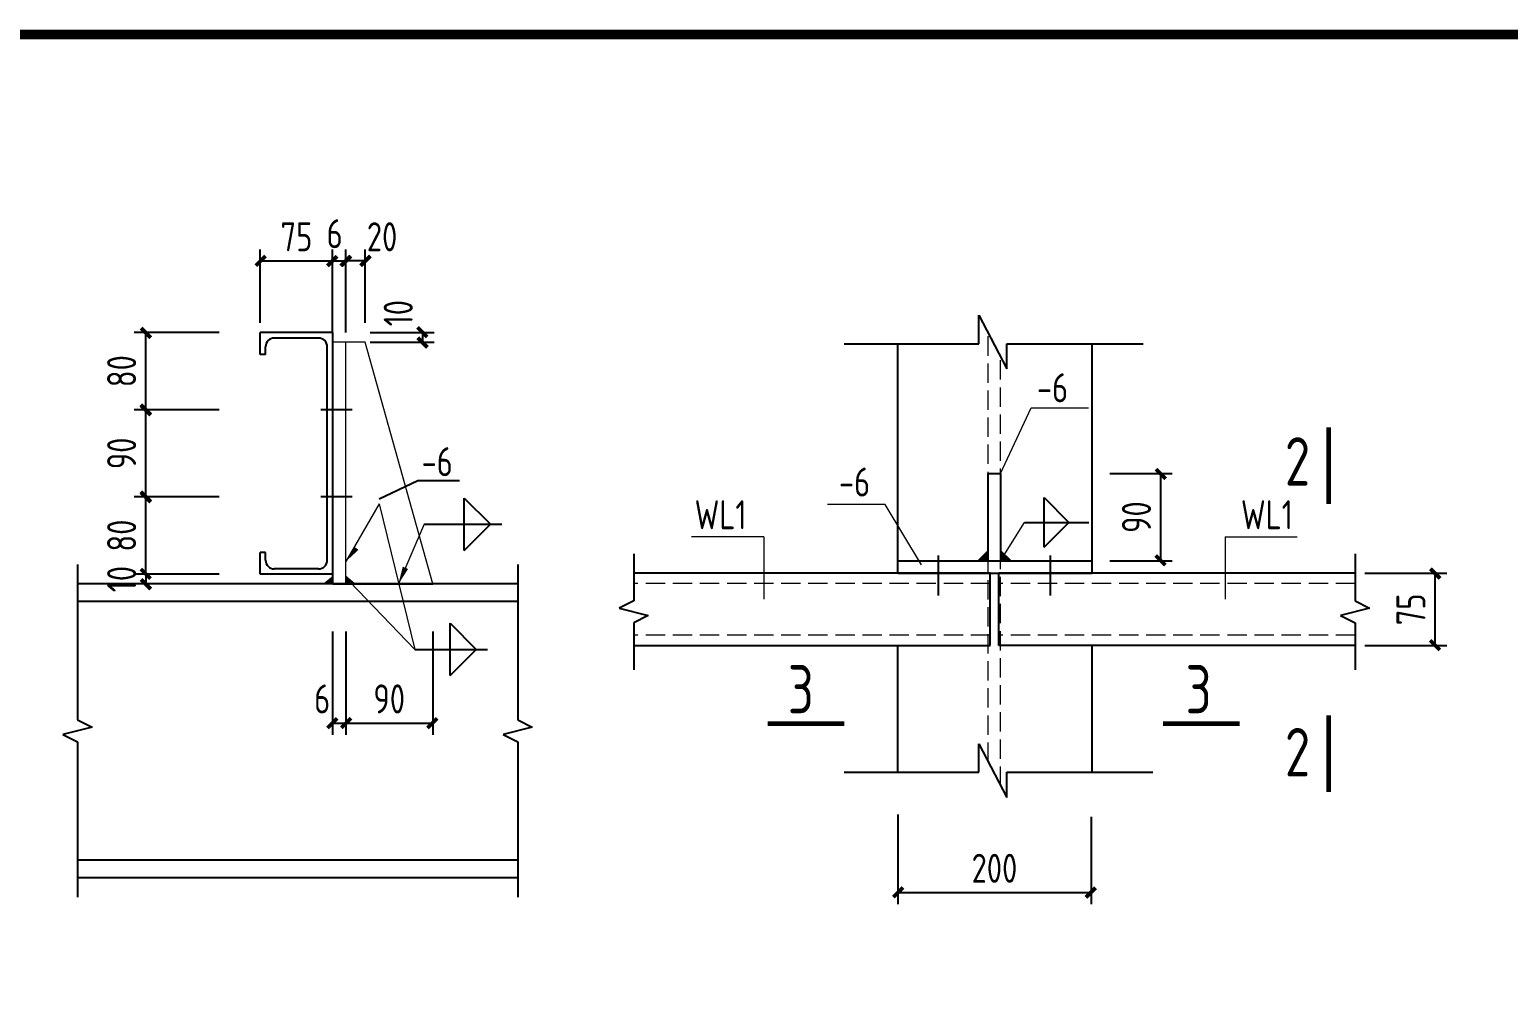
# Model space of a CAD drawing. Header units: millimetres. Extents: x 866561 to 876967, y 40200 to 44891.
# Drawn here: x 874361.6 to 874514.5, y 40693 to 40792.6 of the extents above; entities that cross this region are included whole.
import ezdxf

# ---------------------------------------------------------------- set-up
doc = ezdxf.new("R2010")
doc.units = ezdxf.units.MM
doc.header["$LTSCALE"] = 1000
doc.header["$MEASUREMENT"] = 0
doc.linetypes.add('3', pattern=[500, 300, -200])
doc.linetypes.add('DASH', pattern=[0.35, 0.25, -0.1])
for name, color, linetype, lineweight in [('1', 4, 'Continuous', 70), ('D3', 62, 'Continuous', 9), ('LZ', 64, 'Continuous', 9), ('数字', 3, 'Continuous', 9)]:
    doc.layers.add(name, color=color, linetype=linetype, lineweight=lineweight)
for name, color, linetype in [('616', 1, 'Continuous'), ('D1', 112, 'Continuous'), ('D2', 6, 'Continuous'), ('DIM', 7, 'Continuous'), ('PUB_DIM', 3, 'Continuous'), ('THIN', 7, 'Continuous'), ('桩', 6, 'Continuous'), ('梁虚线', 134, '3')]:
    doc.layers.add(name, color=color, linetype=linetype)
doc.styles.add('GBHZ', font='gbenor.shx', dxfattribs={"width": 0.9, "bigfont": 'gbcbig.shx'})
doc.dimstyles.new('Y10', dxfattribs={"dimscale": 0, "dimtxt": 3, "dimasz": 0.01, "dimexe": 1.2, "dimexo": 1, "dimgap": 1, "dimtad": 1, "dimdec": 0, "dimlfac": 10, "dimzin": 0, "dimdsep": 46, "dimtxsty": 'GBHZ', "dimblk1": 'DX', "dimblk2": 'DX', "dimsah": 1, "dimcen": 0.09, "dimdle": 1, "dimadec": 0, "dimazin": 0, "dimtfac": 1, "dimtdec": 0, "dimtix": 1, "dimtmove": 2, "dimatfit": 3, "dimldrblk": 'DX', "dimfxl": 0, "dimtolj": 1, "dimtzin": 0, "dimarcsym": 0})

# ---------------------------------------------------------------- blocks, each defined once
blk = doc.blocks.new('DX')
at = {"color": 0, "linetype": 'ByBlock', "const_width": 40}
blk.add_lwpolyline([(-54, -51), (46, 49)], dxfattribs=at)
blk = doc.blocks.new('*D675')
at = {"layer": 'Defpoints', "color": 0, "linetype": 'ByBlock'}
for p in [(874394.29, 40768.71), (874392.93, 40760.25), (874394.29, 40760.31)]:
    blk.add_point(p, dxfattribs=at)
at = {"layer": 'dim', "color": 0, "linetype": 'ByBlock', "lineweight": -2}
for p, q in [((874392.93, 40761.25), (874392.93, 40769.91)), ((874394.29, 40761.31), (874394.29, 40769.91)), ((874392.92, 40768.71), (874392.91, 40768.71)), ((874392.93, 40768.71), (874394.29, 40768.71)), ((874394.3, 40768.71), (874394.31, 40768.71))]:
    blk.add_line(p, q, dxfattribs=at)
at = {"layer": 'dim', "color": 0, "linetype": 'ByBlock', "lineweight": -2, "xscale": 0.01, "yscale": 0.01, "zscale": 0.01}
blk.add_blockref('DX', (874392.93, 40768.71), dxfattribs=at)
at = {"layer": 'dim', "color": 0, "linetype": 'ByBlock', "lineweight": -2, "xscale": 0.01, "yscale": 0.01, "zscale": 0.01, "rotation": 180}
blk.add_blockref('DX', (874394.29, 40768.71), dxfattribs=at)
at = {"layer": 'dim', "color": 0, "linetype": 'ByBlock', "insert": (874393.14, 40771.53), "char_height": 3, "attachment_point": 5, "style": 'GBHZ'}
blk.add_mtext('\\A1;6', dxfattribs=at)
blk = doc.blocks.new('*D676')
at = {"layer": 'Defpoints', "color": 0, "linetype": 'ByBlock'}
for p in [(874394.29, 40768.71), (874394.29, 40761.31), (874396.29, 40761.31)]:
    blk.add_point(p, dxfattribs=at)
at = {"layer": 'dim', "color": 0, "linetype": 'ByBlock', "lineweight": -2}
for p, q in [((874394.29, 40762.31), (874394.29, 40769.91)), ((874396.29, 40762.31), (874396.29, 40769.91)), ((874394.28, 40768.71), (874394.27, 40768.71)), ((874396.29, 40768.71), (874394.29, 40768.71)), ((874396.3, 40768.71), (874396.31, 40768.71))]:
    blk.add_line(p, q, dxfattribs=at)
at = {"layer": 'dim', "color": 0, "linetype": 'ByBlock', "lineweight": -2, "xscale": 0.01, "yscale": 0.01, "zscale": 0.01}
blk.add_blockref('DX', (874394.29, 40768.71), dxfattribs=at)
at = {"layer": 'dim', "color": 0, "linetype": 'ByBlock', "lineweight": -2, "xscale": 0.01, "yscale": 0.01, "zscale": 0.01, "rotation": 180}
blk.add_blockref('DX', (874396.29, 40768.71), dxfattribs=at)
at = {"layer": 'dim', "color": 0, "linetype": 'ByBlock', "insert": (874398.04, 40771.21), "char_height": 3, "attachment_point": 5, "style": 'GBHZ'}
blk.add_mtext('\\A1;20', dxfattribs=at)
blk = doc.blocks.new('*D677')
at = {"layer": 'Defpoints', "color": 0, "linetype": 'ByBlock'}
for p in [(874395.81, 40761.31), (874395.81, 40760.31), (874402.21, 40760.31)]:
    blk.add_point(p, dxfattribs=at)
at = {"layer": 'dim', "color": 0, "linetype": 'ByBlock', "lineweight": -2}
for p, q in [((874396.81, 40761.31), (874403.41, 40761.31)), ((874402.21, 40761.32), (874402.21, 40761.33)), ((874402.21, 40761.31), (874402.21, 40760.31)), ((874396.81, 40760.31), (874403.41, 40760.31)), ((874402.21, 40760.3), (874402.21, 40760.29))]:
    blk.add_line(p, q, dxfattribs=at)
at = {"layer": 'dim', "color": 0, "linetype": 'ByBlock', "lineweight": -2, "xscale": 0.01, "yscale": 0.01, "zscale": 0.01}
for p, rotation in [((874402.21, 40761.31), 270), ((874402.21, 40760.31), 90)]:
    blk.add_blockref('DX', p, dxfattribs=dict(at, rotation=rotation))
at = {"layer": 'dim', "color": 0, "linetype": 'ByBlock', "insert": (874399.71, 40763.31), "char_height": 3, "attachment_point": 5, "rotation": 90, "style": 'GBHZ'}
blk.add_mtext('\\A1;10', dxfattribs=at)
blk = doc.blocks.new('*D678')
at = {"layer": 'Defpoints', "color": 0, "linetype": 'ByBlock'}
for p in [(874394.29, 40731.38), (874403.28, 40731.38), (874403.28, 40720.92)]:
    blk.add_point(p, dxfattribs=at)
at = {"layer": 'dim', "color": 0, "linetype": 'ByBlock', "lineweight": -2}
for p, q in [((874394.29, 40730.38), (874394.29, 40719.72)), ((874403.28, 40730.38), (874403.28, 40719.72)), ((874394.3, 40720.92), (874403.27, 40720.92))]:
    blk.add_line(p, q, dxfattribs=at)
at = {"layer": 'dim', "color": 0, "linetype": 'ByBlock', "lineweight": -2, "xscale": 0.01, "yscale": 0.01, "zscale": 0.01, "rotation": 180}
blk.add_blockref('DX', (874394.29, 40720.92), dxfattribs=at)
at = {"layer": 'dim', "color": 0, "linetype": 'ByBlock', "lineweight": -2, "xscale": 0.01, "yscale": 0.01, "zscale": 0.01}
blk.add_blockref('DX', (874403.28, 40720.92), dxfattribs=at)
at = {"layer": 'dim', "color": 0, "linetype": 'ByBlock', "insert": (874398.78, 40723.42), "char_height": 3, "attachment_point": 5, "style": 'GBHZ'}
blk.add_mtext('\\A1;90', dxfattribs=at)
blk = doc.blocks.new('*D679')
at = {"layer": 'Defpoints', "color": 0, "linetype": 'ByBlock'}
for p in [(874392.93, 40731.38), (874394.29, 40731.38), (874394.29, 40720.92)]:
    blk.add_point(p, dxfattribs=at)
at = {"layer": 'dim', "color": 0, "linetype": 'ByBlock', "lineweight": -2}
for p, q in [((874392.93, 40730.38), (874392.93, 40719.72)), ((874394.29, 40730.38), (874394.29, 40719.72)), ((874392.92, 40720.92), (874392.91, 40720.92)), ((874392.93, 40720.92), (874394.29, 40720.92)), ((874394.3, 40720.92), (874394.31, 40720.92))]:
    blk.add_line(p, q, dxfattribs=at)
at = {"layer": 'dim', "color": 0, "linetype": 'ByBlock', "lineweight": -2, "xscale": 0.01, "yscale": 0.01, "zscale": 0.01}
blk.add_blockref('DX', (874392.93, 40720.92), dxfattribs=at)
at = {"layer": 'dim', "color": 0, "linetype": 'ByBlock', "lineweight": -2, "xscale": 0.01, "yscale": 0.01, "zscale": 0.01, "rotation": 180}
blk.add_blockref('DX', (874394.29, 40720.92), dxfattribs=at)
at = {"layer": 'dim', "color": 0, "linetype": 'ByBlock', "insert": (874391.85, 40723.42), "char_height": 3, "attachment_point": 5, "style": 'GBHZ'}
blk.add_mtext('\\A1;6', dxfattribs=at)
blk = doc.blocks.new('*D680')
at = {"layer": 'Defpoints', "color": 0, "linetype": 'ByBlock'}
for p in [(874373.62, 40761.31), (874382.21, 40761.31), (874382.21, 40753.31)]:
    blk.add_point(p, dxfattribs=at)
at = {"layer": 'dim', "color": 0, "linetype": 'ByBlock', "lineweight": -2}
for p, q in [((874381.21, 40761.31), (874372.42, 40761.31)), ((874373.62, 40753.32), (874373.62, 40761.3)), ((874381.21, 40753.31), (874372.42, 40753.31))]:
    blk.add_line(p, q, dxfattribs=at)
at = {"layer": 'dim', "color": 0, "linetype": 'ByBlock', "lineweight": -2, "xscale": 0.01, "yscale": 0.01, "zscale": 0.01}
for p, rotation in [((874373.62, 40761.31), 90), ((874373.62, 40753.31), 270)]:
    blk.add_blockref('DX', p, dxfattribs=dict(at, rotation=rotation))
at = {"layer": 'dim', "color": 0, "linetype": 'ByBlock', "insert": (874371.12, 40757.31), "char_height": 3, "attachment_point": 5, "rotation": 90, "style": 'GBHZ'}
blk.add_mtext('\\A1;80', dxfattribs=at)
blk = doc.blocks.new('*D681')
at = {"layer": 'Defpoints', "color": 0, "linetype": 'ByBlock'}
for p in [(874373.62, 40753.31), (874382.21, 40753.31), (874382.21, 40744.31)]:
    blk.add_point(p, dxfattribs=at)
at = {"layer": 'dim', "color": 0, "linetype": 'ByBlock', "lineweight": -2}
for p, q in [((874381.21, 40753.31), (874372.42, 40753.31)), ((874373.62, 40744.32), (874373.62, 40753.3)), ((874381.21, 40744.31), (874372.42, 40744.31))]:
    blk.add_line(p, q, dxfattribs=at)
at = {"layer": 'dim', "color": 0, "linetype": 'ByBlock', "lineweight": -2, "xscale": 0.01, "yscale": 0.01, "zscale": 0.01}
for p, rotation in [((874373.62, 40753.31), 90), ((874373.62, 40744.31), 270)]:
    blk.add_blockref('DX', p, dxfattribs=dict(at, rotation=rotation))
at = {"layer": 'dim', "color": 0, "linetype": 'ByBlock', "insert": (874371.12, 40748.81), "char_height": 3, "attachment_point": 5, "rotation": 90, "style": 'GBHZ'}
blk.add_mtext('\\A1;90', dxfattribs=at)
blk = doc.blocks.new('*D682')
at = {"layer": 'Defpoints', "color": 0, "linetype": 'ByBlock'}
for p in [(874373.62, 40744.31), (874382.21, 40744.31), (874382.21, 40736.31)]:
    blk.add_point(p, dxfattribs=at)
at = {"layer": 'dim', "color": 0, "linetype": 'ByBlock', "lineweight": -2}
for p, q in [((874381.21, 40744.31), (874372.42, 40744.31)), ((874373.62, 40736.32), (874373.62, 40744.3)), ((874381.21, 40736.31), (874372.42, 40736.31))]:
    blk.add_line(p, q, dxfattribs=at)
at = {"layer": 'dim', "color": 0, "linetype": 'ByBlock', "lineweight": -2, "xscale": 0.01, "yscale": 0.01, "zscale": 0.01}
for p, rotation in [((874373.62, 40744.31), 90), ((874373.62, 40736.31), 270)]:
    blk.add_blockref('DX', p, dxfattribs=dict(at, rotation=rotation))
at = {"layer": 'dim', "color": 0, "linetype": 'ByBlock', "insert": (874371.12, 40740.31), "char_height": 3, "attachment_point": 5, "rotation": 90, "style": 'GBHZ'}
blk.add_mtext('\\A1;80', dxfattribs=at)
blk = doc.blocks.new('*D683')
at = {"layer": 'Defpoints', "color": 0, "linetype": 'ByBlock'}
for p in [(874392.93, 40768.71), (874385.44, 40761.31), (874392.93, 40761.31)]:
    blk.add_point(p, dxfattribs=at)
at = {"layer": 'dim', "color": 0, "linetype": 'ByBlock', "lineweight": -2}
for p, q in [((874385.44, 40762.31), (874385.44, 40769.91)), ((874392.93, 40762.31), (874392.93, 40769.91)), ((874385.45, 40768.71), (874392.92, 40768.71))]:
    blk.add_line(p, q, dxfattribs=at)
at = {"layer": 'dim', "color": 0, "linetype": 'ByBlock', "lineweight": -2, "xscale": 0.01, "yscale": 0.01, "zscale": 0.01, "rotation": 180}
blk.add_blockref('DX', (874385.44, 40768.71), dxfattribs=at)
at = {"layer": 'dim', "color": 0, "linetype": 'ByBlock', "lineweight": -2, "xscale": 0.01, "yscale": 0.01, "zscale": 0.01}
blk.add_blockref('DX', (874392.93, 40768.71), dxfattribs=at)
at = {"layer": 'dim', "color": 0, "linetype": 'ByBlock', "insert": (874389.19, 40771.21), "char_height": 3, "attachment_point": 5, "style": 'GBHZ'}
blk.add_mtext('\\A1;75', dxfattribs=at)
blk = doc.blocks.new('*D688')
at = {"layer": 'Defpoints', "color": 0, "linetype": 'ByBlock'}
for p in [(874373.62, 40735.31), (874382.21, 40736.31), (874382.21, 40735.31)]:
    blk.add_point(p, dxfattribs=at)
at = {"layer": 'dim', "color": 0, "linetype": 'ByBlock', "lineweight": -2}
for p, q in [((874381.21, 40736.31), (874372.42, 40736.31)), ((874381.21, 40735.31), (874372.42, 40735.31)), ((874373.62, 40736.32), (874373.62, 40736.33)), ((874373.62, 40736.31), (874373.62, 40735.31)), ((874373.62, 40735.3), (874373.62, 40735.29))]:
    blk.add_line(p, q, dxfattribs=at)
at = {"layer": 'dim', "color": 0, "linetype": 'ByBlock', "lineweight": -2, "xscale": 0.01, "yscale": 0.01, "zscale": 0.01}
for p, rotation in [((874373.62, 40736.31), 270), ((874373.62, 40735.31), 90)]:
    blk.add_blockref('DX', p, dxfattribs=dict(at, rotation=rotation))
at = {"layer": 'dim', "color": 0, "linetype": 'ByBlock', "insert": (874371.12, 40735.81), "char_height": 3, "attachment_point": 5, "rotation": 90, "style": 'GBHZ'}
blk.add_mtext('\\A1;10', dxfattribs=at)
blk = doc.blocks.new('*D696')
at = {"layer": 'Defpoints', "color": 0, "linetype": 'ByBlock'}
for p in [(874498.62, 40736.43), (874506.89, 40736.43), (874498.62, 40728.93)]:
    blk.add_point(p, dxfattribs=at)
at = {"layer": 'dim', "color": 0, "linetype": 'ByBlock', "lineweight": -2}
for p, q in [((874499.62, 40736.43), (874508.09, 40736.43)), ((874506.89, 40728.94), (874506.89, 40736.42)), ((874499.62, 40728.93), (874508.09, 40728.93))]:
    blk.add_line(p, q, dxfattribs=at)
at = {"layer": 'dim', "color": 0, "linetype": 'ByBlock', "lineweight": -2, "xscale": 0.01, "yscale": 0.01, "zscale": 0.01}
for p, rotation in [((874506.89, 40736.43), 90), ((874506.89, 40728.93), 270)]:
    blk.add_blockref('DX', p, dxfattribs=dict(at, rotation=rotation))
at = {"layer": 'dim', "color": 0, "linetype": 'ByBlock', "insert": (874504.39, 40732.68), "char_height": 3, "attachment_point": 5, "rotation": 90, "style": 'GBHZ'}
blk.add_mtext('\\A1;75', dxfattribs=at)
blk = doc.blocks.new('*D697')
at = {"layer": 'Defpoints', "color": 0, "linetype": 'ByBlock'}
for p in [(874472.26, 40746.72), (874472.26, 40737.71), (874478.52, 40737.71)]:
    blk.add_point(p, dxfattribs=at)
at = {"layer": 'dim', "color": 0, "linetype": 'ByBlock', "lineweight": -2}
for p, q in [((874473.26, 40746.72), (874479.72, 40746.72)), ((874478.52, 40746.71), (874478.52, 40737.72)), ((874473.26, 40737.71), (874479.72, 40737.71))]:
    blk.add_line(p, q, dxfattribs=at)
at = {"layer": 'dim', "color": 0, "linetype": 'ByBlock', "lineweight": -2, "xscale": 0.01, "yscale": 0.01, "zscale": 0.01}
for p, rotation in [((874478.52, 40746.72), 90), ((874478.52, 40737.71), 270)]:
    blk.add_blockref('DX', p, dxfattribs=dict(at, rotation=rotation))
at = {"layer": 'dim', "color": 0, "linetype": 'ByBlock', "insert": (874476.02, 40742.22), "char_height": 3, "attachment_point": 5, "rotation": 90, "style": 'GBHZ'}
blk.add_mtext('\\A1;90', dxfattribs=at)
blk = doc.blocks.new('*D698')
at = {"layer": 'Defpoints', "color": 0, "linetype": 'ByBlock'}
for p in [(874451.34, 40712.45), (874471.34, 40712.24), (874471.34, 40703.4)]:
    blk.add_point(p, dxfattribs=at)
at = {"layer": 'dim', "color": 0, "linetype": 'ByBlock', "lineweight": -2}
for p, q in [((874451.34, 40711.45), (874451.34, 40702.2)), ((874471.34, 40711.24), (874471.34, 40702.2)), ((874451.35, 40703.4), (874471.33, 40703.4))]:
    blk.add_line(p, q, dxfattribs=at)
at = {"layer": 'dim', "color": 0, "linetype": 'ByBlock', "lineweight": -2, "xscale": 0.01, "yscale": 0.01, "zscale": 0.01, "rotation": 180}
blk.add_blockref('DX', (874451.34, 40703.4), dxfattribs=at)
at = {"layer": 'dim', "color": 0, "linetype": 'ByBlock', "lineweight": -2, "xscale": 0.01, "yscale": 0.01, "zscale": 0.01}
blk.add_blockref('DX', (874471.34, 40703.4), dxfattribs=at)
at = {"layer": 'dim', "color": 0, "linetype": 'ByBlock', "insert": (874461.34, 40705.9), "char_height": 3, "attachment_point": 5, "style": 'GBHZ'}
blk.add_mtext('\\A1;200', dxfattribs=at)

msp = doc.modelspace()

# ---------------------------------------------------------------- linework, layer by layer
at = {"color": 0, "const_width": 1}
msp.add_lwpolyline([(874990.353, 40218.139), (874184.353, 40218.139), (874184.353, 40792.139), (874990.353, 40792.139)], close=True, dxfattribs=at)
at = {"layer": '1', "color": 2, "const_width": 0.48}
for points in [[(874495.88, 40743.578), (874495.88, 40751.5)], [(874495.88, 40713.804), (874495.88, 40721.726)], [(874437.885, 40720.852), (874445.807, 40720.852)], [(874478.751, 40720.852), (874486.673, 40720.852)]]:
    msp.add_lwpolyline(points, dxfattribs=at)
at = {"layer": '616'}
msp.add_lwpolyline([(874394.287, 40737.623, 0, 0.6, 0), (874395.362, 40739.015, 0.6, 0.6, 0)], format="xyseb", dxfattribs=at)
at = {"layer": '616', "elevation": -5.16}
msp.add_lwpolyline([(874399.735, 40735.307, 0, 0.6, 0), (874400.454, 40736.974, 0.6, 0.6, 0)], format="xyseb", dxfattribs=at)
at = {"layer": 'D1', "color": 251}
for p, q in [((874459.734, 40763.087), (874462.609, 40757.537)), ((874459.734, 40760.154), (874459.734, 40763.087)), ((874445.807, 40760.154), (874459.734, 40760.154)), ((874462.609, 40760.154), (874476.717, 40760.154)), ((874462.609, 40757.537), (874462.609, 40760.154)), ((874406.528, 40744.192), (874409.232, 40741.488)), ((874406.528, 40738.783), (874406.528, 40744.192)), ((874466.462, 40744.244), (874469.031, 40741.675)), ((874466.462, 40739.106), (874466.462, 40744.244)), ((874402.403, 40741.488), (874410.408, 40741.488)), ((874406.528, 40738.783), (874409.232, 40741.488)), ((874464.432, 40741.675), (874471.112, 40741.675)), ((874466.462, 40739.106), (874469.031, 40741.675)), ((874405.063, 40731.25), (874407.768, 40728.546)), ((874405.063, 40725.841), (874405.063, 40731.25)), ((874401.421, 40728.546), (874408.943, 40728.546)), ((874405.063, 40725.841), (874407.768, 40728.546)), ((874459.734, 40715.838), (874459.734, 40718.771)), ((874459.734, 40718.771), (874462.609, 40713.221)), ((874445.807, 40715.838), (874459.734, 40715.838)), ((874462.609, 40715.838), (874477.717, 40715.838)), ((874462.609, 40713.221), (874462.609, 40715.838))]:
    msp.add_line(p, q, dxfattribs=at)
at = {"layer": 'D2'}
for p, q in [((874392.934, 40761.307), (874385.436, 40761.307)), ((874385.436, 40759.047), (874385.436, 40761.307)), ((874392.934, 40735.307), (874392.934, 40761.307)), ((874386, 40759.047), (874386, 40759.836)), ((874391.469, 40760.737), (874386.901, 40760.737)), ((874392.371, 40737.769), (874392.371, 40759.836)), ((874451.338, 40736.429), (874451.338, 40760.154)), ((874471.445, 40736.429), (874471.445, 40760.154)), ((874386, 40759.047), (874385.436, 40759.047)), ((874394.963, 40753.307), (874391.695, 40753.307)), ((874460.695, 40746.717), (874461.98, 40746.717)), ((874460.695, 40737.714), (874460.695, 40746.717)), ((874461.98, 40746.717), (874461.98, 40737.714)), ((874394.963, 40744.307), (874391.695, 40744.307)), ((874386, 40738.558), (874385.436, 40738.558)), ((874385.436, 40736.304), (874385.436, 40738.558)), ((874386, 40737.769), (874386, 40738.558)), ((874391.469, 40736.867), (874386.901, 40736.867)), ((874451.338, 40737.714), (874471.445, 40737.714)), ((874451.338, 40736.429), (874451.338, 40737.714)), ((874412.062, 40735.307), (874366.558, 40735.307)), ((874392.934, 40736.304), (874385.436, 40736.304)), ((874392.934, 40735.307), (874403.283, 40735.307)), ((874460.895, 40736.429), (874424.056, 40736.429)), ((874451.338, 40736.429), (874471.445, 40736.429)), ((874460.895, 40728.931), (874460.895, 40736.429)), ((874461.78, 40728.931), (874461.78, 40736.429)), ((874498.62, 40736.429), (874461.78, 40736.429)), ((874412.062, 40733.504), (874366.558, 40733.504)), ((874424.056, 40728.931), (874460.895, 40728.931)), ((874451.338, 40715.838), (874451.338, 40728.931)), ((874498.62, 40728.931), (874461.78, 40728.931)), ((874471.445, 40715.838), (874471.445, 40728.931)), ((874412.062, 40706.727), (874366.558, 40706.727)), ((874412.062, 40704.924), (874366.558, 40704.924))]:
    msp.add_line(p, q, dxfattribs=at)
at = {"layer": 'D2', "linetype": 'Continuous'}
for p, q in [((874455.557, 40734.109), (874455.557, 40738.249)), ((874467.119, 40734.109), (874467.119, 40738.249))]:
    msp.add_line(p, q, dxfattribs=at)
at = {"layer": 'D2'}
for centre, start, end in [((874386.901, 40759.836), 90, 180), ((874391.469, 40759.836), 0, 90), ((874386.901, 40737.769), 180, 270), ((874391.469, 40737.769), 270, 0)]:
    msp.add_arc(centre, 0.902, start, end, dxfattribs=at)
at = {"layer": 'D3'}
for p, q in [((874396.287, 40760.307), (874392.934, 40760.307)), ((874394.287, 40735.307), (874394.287, 40760.307)), ((874403.283, 40735.307), (874396.287, 40760.307)), ((874459.625, 40737.714), (874460.695, 40738.784)), ((874463.051, 40737.714), (874461.98, 40738.784)), ((874392.033, 40735.307), (874392.934, 40736.078)), ((874395.188, 40735.307), (874394.287, 40736.078))]:
    msp.add_line(p, q, dxfattribs=at)
at = {"layer": 'D3', "color": 251}
for p, q in [((874461.98, 40746.717), (874465.147, 40753.529)), ((874465.147, 40753.529), (874471.074, 40753.529)), ((874397.73, 40743.581), (874394.287, 40737.623)), ((874397.73, 40743.581), (874401.421, 40728.546)), ((874450.046, 40743.511), (874444.092, 40743.511)), ((874453.807, 40737.286), (874450.046, 40743.511)), ((874402.403, 40741.488), (874399.735, 40735.307)), ((874461.98, 40737.714), (874464.432, 40741.675)), ((874437.501, 40740.176), (874430.039, 40740.176)), ((874437.501, 40740.176), (874437.501, 40733.735)), ((874485.174, 40740.176), (874485.174, 40733.735)), ((874485.174, 40740.176), (874492.636, 40740.176)), ((874394.696, 40735.532), (874401.421, 40728.546))]:
    msp.add_line(p, q, dxfattribs=at)
at = {"layer": 'D3'}
for points in [[(874459.625, 40737.714), (874460.695, 40737.714), (874460.695, 40738.784), (874460.695, 40737.714)], [(874463.051, 40737.714), (874461.98, 40737.714), (874461.98, 40738.784), (874461.98, 40737.714)], [(874392.033, 40735.307), (874392.934, 40735.307), (874392.934, 40736.078), (874392.934, 40735.307)], [(874395.188, 40735.307), (874394.287, 40735.307), (874394.287, 40736.078), (874394.287, 40735.307)]]:
    msp.add_solid(points, dxfattribs=at)
at = {"layer": 'LZ', "color": 251, "linetype": 'DASH', "ltscale": 0.008}
for p, q in [((874460.695, 40716.915), (874460.695, 40761.231)), ((874461.98, 40714.436), (874461.98, 40758.752)), ((874460.895, 40735.359), (874424.056, 40735.359)), ((874498.62, 40735.359), (874461.78, 40735.359)), ((874460.895, 40730.001), (874424.056, 40730.001)), ((874498.62, 40730.001), (874461.78, 40730.001))]:
    msp.add_line(p, q, dxfattribs=at)
at = {"layer": 'THIN'}
for p, q in [((874424.056, 40738.429), (874424.056, 40733.549)), ((874498.62, 40738.429), (874498.62, 40733.549)), ((874366.558, 40737.307), (874366.558, 40721.241)), ((874412.062, 40737.307), (874412.062, 40721.241)), ((874424.056, 40733.549), (874422.556, 40732.799)), ((874422.556, 40732.799), (874425.556, 40732.049)), ((874500.12, 40732.799), (874497.12, 40732.049)), ((874498.62, 40733.549), (874500.12, 40732.799)), ((874425.556, 40732.049), (874424.056, 40731.299)), ((874424.056, 40731.299), (874424.056, 40726.431)), ((874497.12, 40732.049), (874498.62, 40731.299)), ((874498.62, 40731.299), (874498.62, 40726.431)), ((874368.058, 40720.491), (874365.058, 40719.741)), ((874366.558, 40721.241), (874368.058, 40720.491)), ((874413.562, 40720.491), (874410.562, 40719.741)), ((874412.062, 40721.241), (874413.562, 40720.491)), ((874365.058, 40719.741), (874366.558, 40718.991)), ((874366.558, 40718.991), (874366.558, 40702.924)), ((874410.562, 40719.741), (874412.062, 40718.991)), ((874412.062, 40718.991), (874412.062, 40702.924))]:
    msp.add_line(p, q, dxfattribs=at)
at = {"layer": '桩'}
msp.add_line((874397.749, 40744.109), (874401.724, 40746.004), dxfattribs=at)
at = {"layer": '梁虚线', "color": 6, "linetype": 'ByBlock'}
msp.add_line((874401.724, 40746.004), (874406.043, 40746.004), dxfattribs=at)

# ---------------------------------------------------------------- texts
at = {"layer": 'PUB_DIM', "style": 'GBHZ', "width": 0.9}
for s, p in [('2', (874491.359, 40745.478)), ('3', (874439.977, 40721.921)), ('3', (874481.095, 40721.921)), ('2', (874491.359, 40715.414))]:
    msp.add_text(s, height=5, dxfattribs=at).set_placement(p)
at = {"layer": '数字', "style": 'GBHZ', "width": 0.9}
for s, p in [('-6', (874465.729, 40754.094)), ('-6', (874402.123, 40746.455)), ('-6', (874445.265, 40744.349)), ('WL1', (874430.342, 40740.965)), ('WL1', (874486.813, 40740.965))]:
    msp.add_text(s, height=3, dxfattribs=at).set_placement(p)

# ---------------------------------------------------------------- dimensions: what is measured, and where the dimension line sits
at = {"layer": 'dim', "linetype": 'ByBlock'}
for base, p1, p2, picture, middle in [((874394.287, 40768.707), (874392.934, 40760.253), (874394.287, 40760.307), '*D675', (874393.139, 40771.529)), ((874394.287, 40720.921), (874392.934, 40731.376), (874394.287, 40731.376), '*D679', (874391.853, 40723.421))]:
    dim = msp.add_linear_dim(base=base, p1=p1, p2=p2, text='6', dimstyle='Y10', override={"dimscale": 1}, dxfattribs=at)
    dim.commit()
    dim.dimension.update_dxf_attribs({"geometry": picture, "text_midpoint": middle, "dimtype": 160})
for base, p1, p2, picture, middle in [((874392.934, 40768.707), (874385.436, 40761.307), (874392.934, 40761.307), '*D683', (874389.185, 40771.207)), ((874403.283, 40720.921), (874394.287, 40731.376), (874403.283, 40731.376), '*D678', (874398.785, 40723.421)), ((874471.338, 40703.396), (874451.338, 40712.449), (874471.338, 40712.235), '*D698', (874461.338, 40705.896))]:
    dim = msp.add_linear_dim(base=base, p1=p1, p2=p2, dimstyle='Y10', override={"dimscale": 1}, dxfattribs=at)
    dim.commit()
    dim.dimension.update_dxf_attribs({"geometry": picture, "text_midpoint": middle})
for base, p1, p2, angle, picture, middle in [((874394.287, 40768.707), (874396.287, 40761.307), (874394.287, 40761.307), 180, '*D676', (874398.041, 40771.207)), ((874402.213, 40760.307), (874395.815, 40761.307), (874395.815, 40760.307), 90, '*D677', (874399.713, 40763.312))]:
    dim = msp.add_linear_dim(base=base, p1=p1, p2=p2, angle=angle, dimstyle='Y10', override={"dimscale": 1}, dxfattribs=at)
    dim.commit()
    dim.dimension.update_dxf_attribs({"geometry": picture, "text_midpoint": middle, "dimtype": 160})
for base, p1, p2, angle, picture, middle in [((874373.618, 40761.307), (874382.211, 40753.307), (874382.211, 40761.307), 90, '*D680', (874371.118, 40757.307)), ((874373.618, 40753.307), (874382.211, 40744.307), (874382.211, 40753.307), 90, '*D681', (874371.118, 40748.807)), ((874478.516, 40737.714), (874472.259, 40746.717), (874472.259, 40737.714), 90, '*D697', (874476.016, 40742.215)), ((874373.618, 40744.307), (874382.211, 40736.307), (874382.211, 40744.307), 90, '*D682', (874371.118, 40740.307)), ((874373.618, 40735.307), (874382.211, 40736.307), (874382.211, 40735.307), 270, '*D688', (874371.118, 40735.807)), ((874506.895, 40736.429), (874498.62, 40728.931), (874498.62, 40736.429), 90, '*D696', (874504.395, 40732.68))]:
    dim = msp.add_linear_dim(base=base, p1=p1, p2=p2, angle=angle, dimstyle='Y10', override={"dimscale": 1}, dxfattribs=at)
    dim.commit()
    dim.dimension.update_dxf_attribs({"geometry": picture, "text_midpoint": middle})

doc.saveas('drawing.dxf')
